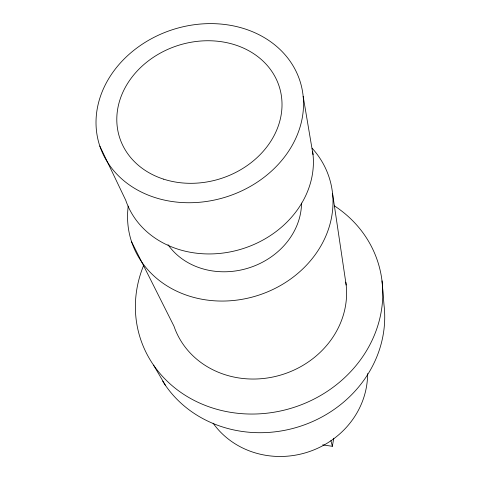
<?xml version="1.0" encoding="UTF-8"?>
<svg xmlns="http://www.w3.org/2000/svg" width="480" height="480" viewBox="0 0 480 480"><rect width="100%" height="100%" fill="white"/><g stroke="black" fill="none" stroke-linecap="round" stroke-linejoin="round"><path stroke-width="0.72" d="M322.68 444.864L332.346 446.31L333.768 438.228M153.564 365.154L165.498 385.434M131.64 241.914L173.964 326.16A89.022 80.436 -17.6 0 0 277.308 375.99A89.022 80.436 -17.6 0 0 345.804 282.162M99.828 146.106L125.724 200.22A96.918 82.938 -17.6 0 0 236.94 250.368A96.918 82.938 -17.6 0 0 312.678 151.764M330.924 440.574L332.346 446.31M303.168 96.378A105.234 87.834 -17.6 0 1 155.646 197.766A105.234 87.834 -17.6 0 1 140.508 45.39A105.234 87.834 -17.6 0 1 303.168 96.378L313.038 154.746M332.544 193.398L346.176 285.048M382.02 280.872L383.982 304.728A119.376 108.936 -17.6 0 1 302.322 425.586A119.376 108.936 -17.6 0 1 162.672 381.096M367.596 373.584A84.642 78.978 -17.6 0 1 307.638 452.154A84.642 78.978 -17.6 0 1 213.096 423.192M334.524 205.95A124.752 112.776 -17.6 0 1 364.056 354.666A124.752 112.776 -17.6 0 1 204.264 405.018A124.752 112.776 -17.6 0 1 143.328 266.196M312.126 148.224A103.884 90.426 -17.6 0 1 257.352 295.602A103.884 90.426 -17.6 0 1 128.232 206.088M301.542 203.07A72.594 63.168 -17.6 0 1 248.436 268.044A72.594 63.168 -17.6 0 1 167.982 244.656M163.716 179.184A83.784 69.906 -17.6 0 0 281.778 99.18A83.784 69.906 -17.6 0 0 152.742 57.732A83.784 69.906 -17.6 0 0 163.716 179.184"/></g></svg>
